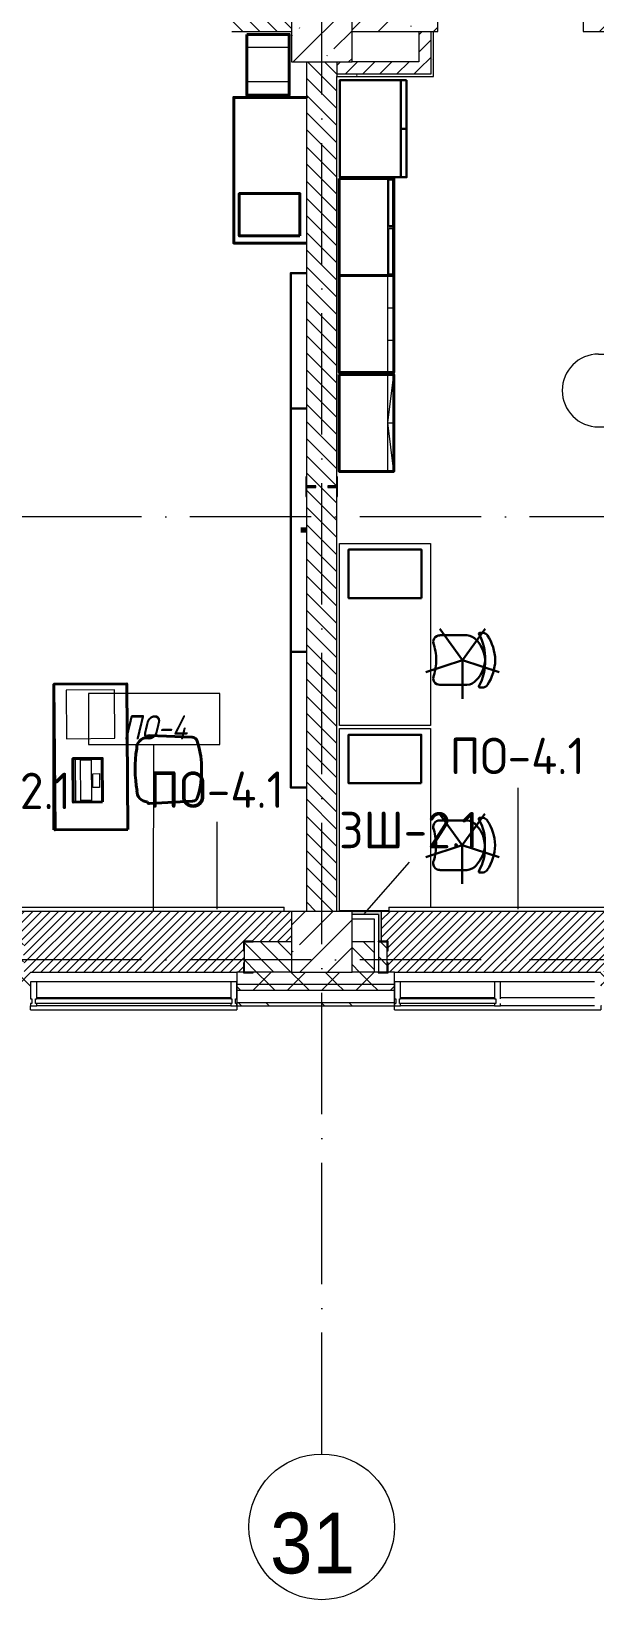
# Model space of a CAD drawing. Header units: millimetres. Extents: x -6467 to 105918, y -7090 to 92481.
# Drawn here: x 42206 to 46850, y -7090 to 5832 of the extents above; entities that cross this region are included whole.
import ezdxf

# ---------------------------------------------------------------- set-up
doc = ezdxf.new("R2010")
doc.units = ezdxf.units.MM
for name, pattern in [('50_200_ШТРИХ_1Т_ш5_п1_п1_', [1400, 1000, -200, 0, -200]), ('IMPORT-200_ШТРИХ__ш1_п0_6_ _4_', [128000, 80000, -48000]), ('IMPORT-ACAD_ISO02W100', [3000, 2400, -600])]:
    doc.linetypes.add(name, pattern=pattern)
for name, color, linetype, lineweight, true_color in [('A-AREA-IDEN-1', 7, 'Continuous', 9, 0xaaaaaa), ('A-FLOR-PATT-1', 7, 'Continuous', 5, 0xd61c12), ('A-GENM-1', 7, 'Continuous', 9, 0xaaaaaa), ('A-GENM-2', 7, 'Continuous', 20, 0xaaaaaa), ('A-WALL-1', 7, 'Continuous', 5, 0x77b143), ('A-WALL-3', 7, 'Continuous', 5, 0x787878), ('I-WALL-1', 7, 'Continuous', 5, 0x787878), ('мебель 2 этаж-1', 7, 'Continuous', 40, 0xaaaaaa), ('Оси-1', 7, 'Continuous', 20, 0xaaaaaa), ('Оси-2', 7, 'Continuous', 9, 0xaaaaaa), ('Оси-3', 7, '50_200_ШТРИХ_1Т_ш5_п1_п1_', 9, 0xaaaaaa), ('ТХ_детализация-1', 7, 'IMPORT-ACAD_ISO02W100', 20, 0xaaaaaa), ('ТХ_невидимый-4', 7, 'Continuous', 70, 0xaaaaaa), ('ТХ_функционал-15', 7, 'IMPORT-200_ШТРИХ__ш1_п0_6_ _4_', 30, 0xaaaaaa), ('ТХ_функционал-2', 7, 'Continuous', 40, 0xaaaaaa), ('ТХ_функционал-4', 7, 'Continuous', 20, 0xaaaaaa), ('ТХ_функционал-9', 7, 'Continuous', 30, 0xaaaaaa)]:
    doc.layers.add(name, color=color, linetype=linetype, lineweight=lineweight, true_color=true_color)
for name, color, linetype, lineweight in [('A-FLOR', 7, 'Continuous', 9), ('A-FLOR-IDEN', 7, 'Continuous', 9), ('A-GLAZ', 7, 'Continuous', 5), ('A-GLAZ-CWMG', 7, 'Continuous', 9), ('A-GLAZ-CWMG-1', 7, 'Continuous', 20), ('A-WALL', 7, 'Continuous', 5), ('A-WALL-FNSH-1', 7, 'Continuous', 5), ('A-WALL-IDEN', 7, 'Continuous', 9), ('I-WALL', 7, 'Continuous', 5), ('S-COLS', 7, 'Continuous', 9), ('S-COLS-1', 7, 'Continuous', 5)]:
    doc.layers.add(name, color=color, linetype=linetype, lineweight=lineweight)
doc.styles.add('Arial', font='arial.ttf', dxfattribs={"width": 0.9, "height": 500})
doc.styles.add('GOST Common', font='GOST_Common.ttf', dxfattribs={"height": 300})
doc.styles.add('GOST Common_I', font='GOST_Common Italic.ttf', dxfattribs={"width": 0.9, "height": 200})
pattern_1 = [(135, (0, 0), (-70.71068, -70.71068), [])]
pattern_2 = [(45, (0, 0), (-141.42136, 141.42136), []), (135, (0, 0), (-141.42136, -141.42136), [])]
pattern_3 = [(45, (0, 0), (-70.71068, 70.71068), [])]
pattern_4 = [(0, (0, 0), (406.4, 101.6), [6.706, -298.094, 6.706, -298.094, -1625.6]), (0, (0, 0), (406.4, 101.6), [-609.6, 6.706, -602.894, 6.706, -298.094, -711.2]), (0, (0, 0), (406.4, 101.6), [-1524, 6.706, -196.494, 6.706, -501.294]), (120, (152.4, 50.8), (-291.18818, 301.15272), [6.706, -298.094, 6.706, -298.094, -1625.6]), (120, (152.4, 50.8), (-291.18818, 301.15272), [-609.6, 6.706, -602.894, 6.706, -298.094, -711.2]), (120, (152.4, 50.8), (-291.18818, 301.15272), [-1524, 6.706, -196.494, 6.706, -501.294]), (240, (203.2, 254), (-115.21182, -402.75272), [6.706, -298.094, 6.706, -298.094, -1625.6]), (240, (203.2, 254), (-115.21182, -402.75272), [-609.6, 6.706, -602.894, 6.706, -298.094, -711.2]), (240, (203.2, 254), (-115.21182, -402.75272), [-1524, 6.706, -196.494, 6.706, -501.294])]

# ---------------------------------------------------------------- blocks, each defined once
blk = doc.blocks.new('Прямоугольный импост - Импост структурный с накладкой - 180мм-22437098-АИ_План этажа Радиаторы_2')
at = {"layer": 'A-GLAZ-CWMG-1'}
for p, q in [((-50, 0), (-50, 17)), ((-50, 17), (0, 17)), ((-40, 0), (-50, 0)), ((-40, -40), (-40, 0)), ((0, 0), (-10, 0)), ((-10, 0), (-10, -40)), ((0, 17), (0, 0)), ((-50, -180), (-50, -40)), ((-50, -40), (-40, -40)), ((-10, -40), (0, -40)), ((0, -40), (0, -180)), ((0, -180), (-50, -180))]:
    blk.add_line(p, q, dxfattribs=at)
blk = doc.blocks.new('Прямоугольный импост - Импост структурный с накладкой - 180мм-22437099-АИ_План этажа Радиаторы_2')
at = {"layer": 'A-GLAZ-CWMG-1'}
for p, q in [((0, 17), (-50, 17)), ((-50, 17), (-50, 0)), ((-50, 0), (-40, 0)), ((-40, 0), (-40, -40)), ((-10, -40), (-10, 0)), ((-10, 0), (0, 0)), ((0, 0), (0, 17)), ((-40, -40), (-50, -40)), ((-50, -40), (-50, -180)), ((0, -40), (-10, -40)), ((0, -180), (0, -40)), ((-50, -180), (0, -180))]:
    blk.add_line(p, q, dxfattribs=at)
blk = doc.blocks.new('Прямоугольный импост - Импост структурный с накладкой - 180мм-V233-АИ_План этажа Радиаторы_2')
at = {"layer": 'A-GLAZ-CWMG'}
for p, q in [((67850, -1999), (66250, -1999)), ((67850, -2139), (66250, -2139)), ((67850, -2179), (66250, -2179)), ((67850, -2196), (66250, -2196))]:
    blk.add_line(p, q, dxfattribs=at)
blk = doc.blocks.new('Прямоугольный импост - Импост структурный с накладкой - 180мм-V234-АИ_План этажа Радиаторы_2')
at = {"layer": 'A-GLAZ-CWMG'}
for p, q in [((30725, -1999), (29950, -1999)), ((30725, -2139), (29950, -2139)), ((30725, -2179), (29950, -2179)), ((30725, -2196), (29950, -2196))]:
    blk.add_line(p, q, dxfattribs=at)
blk = doc.blocks.new('Прямоугольный импост - Импост структурный с накладкой - 180мм-V232-АИ_План этажа Радиаторы_2')
at = {"layer": 'A-GLAZ-CWMG'}
for p, q in [((6637, 55111), (5862, 55111)), ((6637, 54914), (5862, 54914))]:
    blk.add_line(p, q, dxfattribs=at)
blk = doc.blocks.new('Прямоугольный импост - Импост структурный с накладкой - 180мм-V237-АИ_План этажа Радиаторы_2')
at = {"layer": 'A-GLAZ-CWMG-1'}
for p, q in [((-25, 0), (-25, 17)), ((-25, 17), (25, 17)), ((-15, 0), (-25, 0)), ((-15, -40), (-15, 0)), ((25, 17), (25, 0)), ((-25, -180), (-25, -40)), ((-25, -40), (-15, -40)), ((25, -40), (25, -180)), ((25, -180), (-25, -180))]:
    blk.add_line(p, q, dxfattribs=at)
blk = doc.blocks.new('Прямоугольный импост - Импост структурный с накладкой - 180мм-22437157-АИ_План этажа Радиаторы_2')
at = {"layer": 'A-GLAZ-CWMG-1'}
for p, q in [((0, 17), (-50, 17)), ((-50, 17), (-50, 0)), ((-50, 0), (-40, 0)), ((-40, 0), (-40, -40)), ((-10, -40), (-10, 0)), ((-10, 0), (0, 0)), ((0, 0), (0, 17)), ((-40, -40), (-50, -40)), ((-50, -40), (-50, -180)), ((0, -40), (-10, -40)), ((0, -180), (0, -40)), ((-50, -180), (0, -180))]:
    blk.add_line(p, q, dxfattribs=at)
blk = doc.blocks.new('BSC_Колонна _Прямоугольная - 500х500-V256-АИ_План этажа Радиаторы_2')
at = {"layer": 'S-COLS-1'}
h = blk.add_hatch(dxfattribs=at)
h.set_pattern_fill('FP_152', color=256, style=0, pattern_type=2)
h.set_pattern_definition([(45, (-44600, 1668.96), (-228.0985, 228.0985), []), (45, (-44371.9, 1668.96), (-228.0985, 228.0985), [403.225, -80.645, 6.706, -73.939])])
h.paths.add_polyline_path([(-247, -250), (250, -250), (250, 250), (-250, 250), (-250, -250)])
for p, q in [((250, 250), (-250, 250)), ((-250, 250), (-250, -250)), ((250, -250), (250, 250)), ((-250, -250), (250, -250))]:
    blk.add_line(p, q, dxfattribs=at)
blk = doc.blocks.new('BSC_Колонна _Прямоугольная - 500х500-V257-АИ_План этажа Радиаторы_2')
at = {"layer": 'S-COLS-1'}
h = blk.add_hatch(dxfattribs=at)
h.set_pattern_fill('FP_153', color=256, style=0, pattern_type=2)
h.set_pattern_definition([(45, (-44600, -5831.04), (-228.0985, 228.0985), []), (45, (-44371.9, -5831.04), (-228.0985, 228.0985), [403.225, -80.645, 6.706, -73.939])])
h.paths.add_polyline_path([(-250, -250), (250, -250), (250, 250), (-250, 250)])
for p, q in [((250, 250), (-250, 250)), ((-250, 250), (-250, -250)), ((250, -250), (250, 250)), ((-250, -250), (250, -250))]:
    blk.add_line(p, q, dxfattribs=at)
blk = doc.blocks.new('Фахверк _газобетон торцы_285 - Фахверк _газобетон торцы_-25572720-АИ_План этажа Радиаторы_2')
at = {"layer": 'A-GENM-2'}
for p, q in [((89406, 11135), (89325, 11135)), ((89325, 11135), (89325, 11129)), ((89325, 11129), (89400, 11129)), ((89400, 11129), (89400, 11054)), ((89406, 11054), (89406, 11135)), ((89400, 11054), (89406, 11054)), ((89400, 10879), (89325, 10879)), ((89325, 10879), (89325, 10873)), ((89325, 10873), (89406, 10873)), ((89400, 10954), (89400, 10879)), ((89406, 10954), (89400, 10954)), ((89406, 10873), (89406, 10954))]:
    blk.add_line(p, q, dxfattribs=at)
blk = doc.blocks.new('Фахверк _газобетон торцы_286 - Фахверк _газобетон торцы_-25572740-АИ_План этажа Радиаторы_2')
at = {"layer": 'A-GENM-2'}
for p, q in [((89406, 11135), (89325, 11135)), ((89325, 11135), (89325, 11129)), ((89325, 11129), (89400, 11129)), ((89400, 11129), (89400, 11054)), ((89406, 11054), (89406, 11135)), ((89400, 11054), (89406, 11054)), ((89400, 10879), (89325, 10879)), ((89325, 10879), (89325, 10873)), ((89325, 10873), (89406, 10873)), ((89400, 10954), (89400, 10879)), ((89406, 10954), (89400, 10954)), ((89406, 10873), (89406, 10954))]:
    blk.add_line(p, q, dxfattribs=at)
blk = doc.blocks.new('Отлив_СКБ - Отлив витража-25810986-АИ_План этажа Радиаторы_2')
at = {"layer": 'A-GLAZ'}
for p, q in [((0, 67), (0, 100)), ((1700, 100), (0, 100)), ((50, 2), (1650, 2)), ((1700, 100), (1700, 67)), ((1650, 0), (50, 0))]:
    blk.add_line(p, q, dxfattribs=at)
blk = doc.blocks.new('Отлив_СКБ - Отлив витража-V387-АИ_План этажа Радиаторы_2')
at = {"layer": 'A-GLAZ'}
for p, q in [((0, 67), (0, 100)), ((1700, 100), (0, 100)), ((50, 2), (825, 2)), ((875, 2), (1650, 2)), ((1700, 100), (1700, 67)), ((825, 0), (50, 0)), ((1650, 0), (875, 0))]:
    blk.add_line(p, q, dxfattribs=at)
blk = doc.blocks.new('Фахверк _газобетон торцы_885 - Фахверк _газобетон торцы_-26106485-АИ_План этажа Радиаторы_2')
at = {"layer": 'A-GENM-2'}
for p, q in [((41046, 11135), (40965, 11135)), ((40965, 11135), (40965, 11129)), ((40965, 11129), (41040, 11129)), ((41040, 11129), (41040, 11054)), ((41046, 11054), (41046, 11135)), ((41040, 11054), (41046, 11054)), ((41040, 10879), (40965, 10879)), ((40965, 10879), (40965, 10873)), ((40965, 10873), (41046, 10873)), ((41040, 10954), (41040, 10879)), ((41046, 10954), (41040, 10954)), ((41046, 10873), (41046, 10954))]:
    blk.add_line(p, q, dxfattribs=at)
blk = doc.blocks.new('Фахверк _газобетон торцы_886 - Фахверк _газобетон торцы_-26106505-АИ_План этажа Радиаторы_2')
at = {"layer": 'A-GENM-2'}
for p, q in [((41046, 105920), (40965, 105920)), ((40965, 105920), (40965, 105914)), ((40965, 105914), (41040, 105914)), ((41040, 105914), (41040, 105839)), ((41040, 105839), (41046, 105839)), ((41046, 105839), (41046, 105920)), ((41046, 105739), (41040, 105739)), ((41040, 105739), (41040, 105664)), ((41046, 105658), (41046, 105739)), ((41040, 105664), (40965, 105664)), ((40965, 105664), (40965, 105658)), ((40965, 105658), (41046, 105658))]:
    blk.add_line(p, q, dxfattribs=at)
blk = doc.blocks.new('мебель 2 этаж-28800768-АИ_План этажа Радиаторы_2')
at = {"layer": 'ТХ_детализация-1', "flags": 128}
blk.add_lwpolyline([(45158, 1722), (45155, 2122), (44755, 2118), (44758, 1718)], close=True, dxfattribs=at)
at = {"layer": 'ТХ_невидимый-4'}
blk.add_line((46738, 3436), (46692, 3436), dxfattribs=at)
at = {"layer": 'ТХ_функционал-15'}
for p, q in [((48023, 2366), (47836, 2624)), ((48022, 841), (47835, 1099))]:
    blk.add_line(p, q, dxfattribs=at)
at = {"layer": 'ТХ_функционал-15', "flags": 128}
for points in [[(47721, 2268), (48023, 2366), (48210, 2624)], [(48326, 2268), (48023, 2366), (48023, 2048)], [(47720, 743), (48022, 841), (48209, 1099)], [(48325, 743), (48022, 841), (48022, 523)]]:
    blk.add_lwpolyline(points, dxfattribs=at)
at = {"layer": 'ТХ_функционал-2'}
for p, q in [((44655, 2168), (44655, 968)), ((45794, 1731), (45439, 1744)), ((45842, 1679), (45837, 1698)), ((45443, 1184), (45798, 1203)), ((45840, 1236), (45845, 1255))]:
    blk.add_line(p, q, dxfattribs=at)
at = {"layer": 'ТХ_функционал-2', "flags": 128}
for points in [[(46245, 7522), (46245, 7022), (46595, 7022), (46595, 7522)], [(47007, 6336), (47457, 6336), (47457, 5536), (47007, 5536), (47007, 4736), (47457, 4736), (47457, 5536), (47007, 5536)], [(46683, 5861), (46183, 5861), (46183, 6211), (46683, 6211)], [(47007, 4721), (47007, 3921), (47457, 3921), (47457, 4721)], [(45264, 972), (45255, 2172), (44655, 2168), (44664, 968)], [(45056, 1198), (45054, 1557), (44812, 1555), (44814, 1196)]]:
    blk.add_lwpolyline(points, close=True, dxfattribs=at)
blk.add_lwpolyline([(46138, 7003), (46738, 7003), (46138, 7003), (46138, 5803), (46738, 5803)], dxfattribs=at)
at = {"layer": 'ТХ_функционал-2'}
for centre, radius, start, end in [((45424, 1641), 86.4, 91.7003, 182.8985), ((45439, 1726), 17.6, 88.6071, 175.6929), ((45793, 1685), 45.8, 16.8562, 87.8959), ((46430, 1471), 1105, 171.4049, 189.4677), ((45080, 1461), 793, 344.9111, 15.9615), ((45426, 1286), 86.4, 177.9741, 269.1723), ((45443, 1202), 17.6, 185.1797, 272.2655), ((45796, 1249), 45.8, 272.9767, 344.0164)]:
    blk.add_arc(centre, radius, start, end, dxfattribs=at)
at = {"layer": 'ТХ_функционал-4'}
for p, q in [((46595, 7413), (46245, 7413)), ((46595, 7131), (46245, 7131)), ((47407, 5936), (47457, 5936)), ((47407, 5268), (47457, 5268)), ((47407, 5002), (47457, 5002)), ((47407, 3921), (47407, 4721)), ((47407, 4321), (47457, 4321)), ((45781, 1731), (45439, 1744)), ((44655, 1593), (44655, 1542)), ((44835, 1196), (44832, 1555)), ((45785, 1202), (45443, 1184))]:
    blk.add_line(p, q, dxfattribs=at)
at = {"layer": 'ТХ_функционал-4', "flags": 128}
for points in [[(47407, 4736), (47407, 5536), (47407, 6336)], [(47457, 3921), (47407, 4321), (47457, 4721)], [(47416, 302), (47009, 302), (47009, 1802), (47759, 1802), (47759, 331)]]:
    blk.add_lwpolyline(points, dxfattribs=at)
for points in [[(47415, 5946), (47415, 6323), (47446, 6323), (47446, 5946)], [(47415, 5546), (47415, 5923), (47446, 5923), (47446, 5546)], [(47760, 1827), (47010, 1827), (47010, 3327), (47760, 3327)], [(44876, 1210), (44873, 1545), (44961, 1545), (44964, 1210)], [(44975, 1316), (44975, 1430), (45031, 1431), (45032, 1316)]]:
    blk.add_lwpolyline(points, close=True, dxfattribs=at)
at = {"layer": 'ТХ_функционал-9'}
for p, q in [((47514, 6345), (47514, 7145)), ((47514, 6745), (47563, 6745)), ((46738, 4439), (46608, 4439)), ((48168, 2591), (48196, 2591)), ((48060, 2571), (47838, 2571)), ((48060, 2162), (47838, 2162)), ((48168, 2141), (48196, 2141)), ((46738, 1316), (46608, 1316)), ((46654, 1316), (46619, 1316)), ((48059, 1046), (47837, 1046)), ((48167, 1066), (48195, 1066)), ((48059, 637), (47837, 637)), ((48167, 616), (48195, 616))]:
    blk.add_line(p, q, dxfattribs=at)
at = {"layer": 'ТХ_функционал-9', "flags": 128}
for points in [[(47563, 7145), (47563, 6345), (47013, 6345), (47013, 7145)], [(47685, 2877), (47085, 2877), (47085, 3277), (47685, 3277)], [(47684, 1352), (47084, 1352), (47084, 1752), (47684, 1752)]]:
    blk.add_lwpolyline(points, close=True, dxfattribs=at)
for points in [[(46738, 5556), (46608, 5556), (46608, 4439), (46738, 4439)], [(46608, 4439), (46608, 2434), (46738, 2434)], [(46738, 1316), (46608, 1316), (46608, 2434), (46738, 2434)]]:
    blk.add_lwpolyline(points, dxfattribs=at)
at = {"layer": 'ТХ_функционал-9'}
for centre, radius, start, end in [((48166, 2583), 8.29, 79.2228, 190.6014), ((48190, 2546), 45.6, 30.5654, 82.6683), ((47347, 2362), 460, 0.5674, 19.1412), ((47837, 2516), 54.5, 89.9013, 206.365), ((48055, 2463), 108, 38.2526, 87.5199), ((47947, 2352), 263, 3.2504, 48.1979), ((47820, 2388), 390, 356.8495, 29.829), ((47918, 2360), 375, 1.0242, 33.9491), ((47347, 2371), 460, 343.5816, 359.4326), ((47949, 2381), 261, 317.1011, 356.8345), ((47820, 2345), 390, 330.171, 3.1505), ((47918, 2373), 375, 326.0509, 358.9758), ((47837, 2217), 54.5, 153.635, 270.0987), ((48055, 2270), 108, 272.4801, 321.7474), ((48166, 2150), 8.29, 169.3986, 280.7772), ((48190, 2187), 45.6, 277.3317, 329.4346), ((47836, 991), 54.5, 89.9013, 206.365), ((48054, 938), 108, 38.2526, 87.5199), ((48165, 1058), 8.29, 79.2228, 190.6014), ((47819, 863), 390, 356.8495, 29.829), ((48189, 1021), 45.6, 30.5654, 82.6683), ((47917, 835), 375, 1.0242, 33.9491), ((47346, 837), 460, 0.5674, 19.1412), ((47946, 827), 263, 3.2504, 48.1979), ((47346, 846), 460, 343.5816, 359.4326), ((47948, 856), 261, 317.1011, 356.8345), ((47819, 820), 390, 330.171, 3.1505), ((47917, 848), 375, 326.0509, 358.9758), ((47836, 692), 54.5, 153.635, 270.0987), ((48054, 745), 108, 272.4801, 321.7474), ((48165, 625), 8.29, 169.3986, 280.7772), ((48189, 662), 45.6, 277.3317, 329.4346)]:
    blk.add_arc(centre, radius, start, end, dxfattribs=at)
blk = doc.blocks.new('Ось сетки - Круг_Ø6_00__ISO-2_5_0_9K_-17386508-АИ_План этажа Радиаторы_2')
at = {"layer": 'Оси-1'}
blk.add_circle((0, 0), 3, dxfattribs=at)
blk = doc.blocks.new('AAR_СКБ_Марка_помещения_1_5 ммп - Номер-27962133-АИ_План этажа Радиаторы_2')
at = {"layer": 'A-AREA-IDEN-1'}
for p, q in [((-2.987, 3), (3.013, 3)), ((-2.987, 0), (3.013, 0))]:
    blk.add_line(p, q, dxfattribs=at)
for centre, start, end in [((-2.987, 1.5), 90, 270), ((3.013, 1.5), 270, 90)]:
    blk.add_arc(centre, 1.5, start, end, dxfattribs=at)
blk = doc.blocks.new('AAR_СКБ_Марка_Перекрытия_1 мм - Марка пола-27961726-АИ_План этажа Радиаторы_2')
at = {"layer": 'A-FLOR-IDEN'}
for p, q in [((2.723, 2.101), (-2.69, 2.101)), ((-2.69, 2.101), (-2.69, 0)), ((2.723, 0), (2.723, 2.101)), ((-2.69, 0), (2.723, 0))]:
    blk.add_line(p, q, dxfattribs=at)

msp = doc.modelspace()

# ---------------------------------------------------------------- hatches: boundary and pattern name
at = {"layer": 'A-FLOR-PATT-1'}
h = msp.add_hatch(dxfattribs=at)
h.set_pattern_fill('FP_275', color=256, style=0, pattern_type=2)
h.set_pattern_definition([(45, (43100, -1668.96), (-35.3553, 35.3553), [])])
h.paths.add_polyline_path([(42140, -1919), (42141, -1919), (42141, -1844), (42147, -1844), (42147, -1919), (43955, -1919), (43955, -1844), (43960, -1844), (43960, -1744), (43955, -1744), (43955, -1663), (44036, -1663), (44036, -1669), (44350, -1669), (44350, -1419), (42077, -1419), (42078, -1663), (42147, -1663), (42147, -1744), (42141, -1744), (42140, -1918)])
h = msp.add_hatch(dxfattribs=at)
h.set_pattern_fill('FP_276', color=256, style=0, pattern_type=2)
h.set_pattern_definition([(45, (47600, -1668.96), (-35.3553, 35.3553), [])])
h.paths.add_polyline_path([(49336, -1919), (49955, -1919), (49955, -1844), (49960, -1844), (49960, -1744), (49955, -1744), (49955, -1663), (50036, -1663), (50036, -1669), (50104, -1669), (50104, -1419), (45092, -1419), (45093, -1663), (45147, -1663), (45147, -1744), (45141, -1744), (45141, -1844), (45147, -1844), (45147, -1919), (46955, -1918), (46955, -1844), (46960, -1844), (46960, -1744), (46955, -1744), (46955, -1663), (47036, -1663), (47036, -1669), (48066, -1669), (48068, -1663), (48147, -1663), (48147, -1744), (48141, -1744), (48141, -1844), (48147, -1844), (48147, -1919), (48506, -1919)])
at = {"layer": 'A-WALL'}
h = msp.add_hatch(dxfattribs=at)
h.set_pattern_fill('FP_1', color=256, style=0, pattern_type=2)
h.set_pattern_definition([(45, (0, 0), (-228.0985, 228.0985), []), (45, (228.1, 0), (-228.0985, 228.0985), [403.225, -80.645, 6.706, -73.939])])
h.paths.add_polyline_path([(50345, 5831), (50345, 6081), (46756, 6081), (46756, 5831), (49336, 5831)])
h.paths.add_polyline_path([(44850, 5831), (45556, 5831), (45556, 6081), (44850, 6081), (44850, 5833)])
h = msp.add_hatch(dxfattribs=at)
h.set_pattern_fill('FP_125', color=256, style=0, pattern_type=2)
h.set_pattern_definition(pattern_2)
h.paths.add_polyline_path([(99166, -2019), (101250, -2019), (101250, -1919), (92065, -1919), (92065, -2019), (95844, -2019)])
h.paths.add_polyline_path([(90365, -2019), (90365, -1919), (82525, -1919), (82525, -2019), (90031, -2019)])
h.paths.add_polyline_path([(81400, -2019), (81675, -2019), (81675, -1919), (80400, -1919), (80400, -2019), (81311, -2019)])
h.paths.add_polyline_path([(70900, -2019), (72700, -2019), (72700, -1919), (70900, -1919)])
h.paths.add_polyline_path([(69200, -2019), (69200, -1919), (67900, -1919), (67900, -2019), (68853, -2019)])
h.paths.add_polyline_path([(66200, -2019), (66200, -1919), (64900, -1919), (64900, -2019), (65946, -2019)])
h.paths.add_polyline_path([(63040, -2019), (63200, -2019), (63200, -1919), (61900, -1919), (61900, -2019), (62624, -2019)])
h.paths.add_polyline_path([(57200, -2019), (57200, -1919), (55900, -1919), (55900, -2019), (56811, -2019)])
h.paths.add_polyline_path([(58900, -2019), (60200, -2019), (60200, -1919), (58900, -1919)])
h.paths.add_polyline_path([(52900, -2019), (54200, -2019), (54200, -1919), (52900, -1919)])
h.paths.add_polyline_path([(50997, -2019), (51200, -2019), (51200, -1919), (49900, -1919), (49900, -2019), (50167, -2019)])
h.paths.add_polyline_path([(46900, -2019), (48200, -2019), (48200, -1919), (46900, -1919)])
h.paths.add_polyline_path([(45184, -2019), (45200, -2019), (45200, -1919), (43900, -1919), (43900, -2019), (44353, -2019)])
h.paths.add_polyline_path([(41862, -2019), (42200, -2019), (42200, -1919), (40900, -1919), (40900, -2019), (41031, -2019)])
h.paths.add_polyline_path([(38540, -2019), (39200, -2019), (39200, -1919), (37600, -1919), (37600, -2019), (37709, -2019)])
h.paths.add_polyline_path([(34600, -2019), (35900, -2019), (35900, -1919), (34600, -1919)])
h.paths.add_polyline_path([(31896, -2019), (32900, -2019), (32900, -1919), (31600, -1919), (31600, -2019)])
h.paths.add_polyline_path([(29900, -2019), (29900, -1919), (28790, -1919), (28790, -2019), (29820, -2019)])
h.paths.add_polyline_path([(25667, -2019), (26900, -2019), (26900, -1919), (25600, -1919), (25600, -2019)])
h.paths.add_polyline_path([(23900, -2019), (23900, -1919), (22600, -1919), (22600, -2019), (23591, -2019)])
h.paths.add_polyline_path([(20269, -2019), (20900, -2019), (20900, -1919), (19600, -1919), (19600, -2019), (19854, -2019)])
h.paths.add_polyline_path([(14871, -2019), (14960, -2019), (14960, -1919), (13660, -1919), (13660, -2019), (14455, -2019)])
h.paths.add_polyline_path([(16660, -2019), (17900, -2019), (17900, -1919), (16660, -1919)])
h.paths.add_polyline_path([(12785, -2019), (12785, -1919), (7325, -1919), (7325, -2019), (12379, -2019)])
h.paths.add_polyline_path([(2828, -2019), (6450, -2019), (6450, -1919), (-2550, -1919), (-2550, -2019), (-494, -2019)])
h = msp.add_hatch(dxfattribs=at)
h.set_pattern_fill('FP_125', color=256, style=0, pattern_type=2)
h.set_pattern_definition(pattern_2)
h.paths.add_polyline_path([(99166, -2069), (101350, -2069), (101350, -2019), (92065, -2019), (92065, -2069), (95844, -2069)])
h.paths.add_polyline_path([(89200, -2069), (90365, -2069), (90365, -2019), (82525, -2019), (82525, -2069), (87539, -2069)])
h.paths.add_polyline_path([(81675, -2069), (81675, -2019), (80400, -2019), (80400, -2069), (81311, -2069)])
h.paths.add_polyline_path([(72590, -2069), (72700, -2069), (72700, -2019), (70900, -2019), (70900, -2069), (71760, -2069)])
h.paths.add_polyline_path([(68853, -2069), (69200, -2069), (69200, -2019), (67900, -2019), (67900, -2069), (68438, -2069)])
h.paths.add_polyline_path([(65946, -2069), (66200, -2069), (66200, -2019), (64900, -2019), (64900, -2069), (65116, -2069)])
h.paths.add_polyline_path([(62209, -2069), (63200, -2069), (63200, -2019), (61900, -2019), (61900, -2069)])
h.paths.add_polyline_path([(57200, -2069), (57200, -2019), (55900, -2019), (55900, -2069), (56811, -2069)])
h.paths.add_polyline_path([(58900, -2069), (60200, -2069), (60200, -2019), (58900, -2019)])
h.paths.add_polyline_path([(50997, -2069), (51200, -2069), (51200, -2019), (49900, -2019), (49900, -2069), (50167, -2069)])
h.paths.add_polyline_path([(53904, -2069), (54200, -2069), (54200, -2019), (52900, -2019), (52900, -2069), (53489, -2069)])
h.paths.add_polyline_path([(48200, -2069), (48200, -2019), (46900, -2019), (46900, -2069), (47675, -2069)])
h.paths.add_polyline_path([(42200, -2069), (42200, -2019), (40900, -2019), (40900, -2069), (41862, -2069)])
h.paths.add_polyline_path([(45184, -2069), (45200, -2069), (45200, -2019), (43900, -2019), (43900, -2069), (44353, -2069)])
h.paths.add_polyline_path([(39200, -2069), (39200, -2019), (37600, -2019), (37600, -2069), (38955, -2069)])
h.paths.add_polyline_path([(35900, -2069), (35900, -2019), (34600, -2019), (34600, -2069), (35218, -2069)])
h.paths.add_polyline_path([(31896, -2069), (32900, -2069), (32900, -2019), (31600, -2019), (31600, -2069)])
h.paths.add_polyline_path([(26498, -2069), (26900, -2069), (26900, -2019), (25600, -2019), (25600, -2069), (26082, -2069)])
h.paths.add_polyline_path([(28989, -2069), (29900, -2069), (29900, -2019), (28790, -2019), (28790, -2069)])
h.paths.add_polyline_path([(23900, -2069), (23900, -2019), (22600, -2019), (22600, -2069), (23591, -2069)])
h.paths.add_polyline_path([(19600, -2069), (20900, -2069), (20900, -2019), (19600, -2019)])
h.paths.add_polyline_path([(14871, -2069), (14960, -2069), (14960, -2019), (13660, -2019), (13660, -2069), (14455, -2069)])
h.paths.add_polyline_path([(16947, -2069), (17900, -2069), (17900, -2019), (16660, -2019), (16660, -2069)])
h.paths.add_polyline_path([(10303, -2069), (12785, -2069), (12785, -2019), (7325, -2019), (7325, -2069), (9472, -2069)])
h.paths.add_polyline_path([(5735, -2069), (6450, -2069), (6450, -2019), (-2600, -2019), (-2600, -2069), (5320, -2069)])
at = {"layer": 'A-WALL-1'}
for points in [[(45067, -1444), (45092, -1444), (45092, -1419), (44850, -1419), (44850, -1444)], [(45067, -1669), (45092, -1669), (45092, -1444), (45067, -1444), (45067, -1479)]]:
    msp.add_hatch(color=256, dxfattribs=at).paths.add_polyline_path(points)
at = {"layer": 'A-WALL-3'}
h = msp.add_hatch(dxfattribs=at)
h.set_pattern_fill('FP_124', color=256, style=0, pattern_type=2)
h.set_pattern_definition([(135, (0, 0), (-342.1478, -342.1478), []), (135, (228.1, 0), (-342.1478, -342.1478), [])])
h.paths.add_polyline_path([(101400, -2196), (101500, -2196), (101500, -2169), (92065, -2169), (92065, -2196), (101350, -2196)])
h.paths.add_polyline_path([(90365, -2196), (90365, -2169), (82525, -2169), (82525, -2196), (90031, -2196)])
h.paths.add_polyline_path([(81675, -2196), (81675, -2169), (80400, -2169), (80400, -2196), (81311, -2196)])
h.paths.add_polyline_path([(71760, -2196), (72700, -2196), (72700, -2169), (70900, -2169), (70900, -2196), (70929, -2196)])
h.paths.add_polyline_path([(68853, -2196), (69200, -2196), (69200, -2169), (67900, -2169), (67900, -2196), (68438, -2196)])
h.paths.add_polyline_path([(65946, -2196), (66200, -2196), (66200, -2169), (64900, -2169), (64900, -2196), (65116, -2196)])
h.paths.add_polyline_path([(62209, -2196), (63200, -2196), (63200, -2169), (61900, -2169), (61900, -2196)])
h.paths.add_polyline_path([(55900, -2196), (57200, -2196), (57200, -2169), (55900, -2169)])
h.paths.add_polyline_path([(60200, -2196), (60200, -2169), (58900, -2169), (58900, -2196), (60133, -2196)])
h.paths.add_polyline_path([(52900, -2196), (54200, -2196), (54200, -2169), (52900, -2169)])
h.paths.add_polyline_path([(50997, -2196), (51200, -2196), (51200, -2169), (49900, -2169), (49900, -2196), (50167, -2196)])
h.paths.add_polyline_path([(48200, -2196), (48200, -2169), (46900, -2169), (46900, -2196), (47675, -2196)])
h.paths.add_polyline_path([(45184, -2196), (45200, -2196), (45200, -2169), (43900, -2169), (43900, -2196), (44353, -2196)])
h.paths.add_polyline_path([(41031, -2196), (42200, -2196), (42200, -2169), (40900, -2169), (40900, -2196)])
h.paths.add_polyline_path([(38955, -2196), (39200, -2196), (39200, -2169), (37600, -2169), (37600, -2196), (38540, -2196)])
h.paths.add_polyline_path([(35218, -2196), (35900, -2196), (35900, -2169), (34600, -2169), (34600, -2196), (34803, -2196)])
h.paths.add_polyline_path([(32726, -2196), (32900, -2196), (32900, -2169), (31600, -2169), (31600, -2196), (31896, -2196)])
h.paths.add_polyline_path([(29820, -2196), (29900, -2196), (29900, -2169), (28790, -2169), (28790, -2196), (29404, -2196)])
h.paths.add_polyline_path([(23900, -2196), (23900, -2169), (22600, -2169), (22600, -2196), (23591, -2196)])
h.paths.add_polyline_path([(26082, -2196), (26900, -2196), (26900, -2169), (25600, -2169), (25600, -2196), (25667, -2196)])
h.paths.add_polyline_path([(19600, -2196), (20900, -2196), (20900, -2169), (19600, -2169)])
h.paths.add_polyline_path([(14455, -2196), (14960, -2196), (14960, -2169), (13660, -2169), (13660, -2196), (14040, -2196)])
h.paths.add_polyline_path([(17777, -2196), (17900, -2196), (17900, -2169), (16660, -2169), (16660, -2196), (16947, -2196)])
h.paths.add_polyline_path([(11964, -2196), (12785, -2196), (12785, -2169), (7325, -2169), (7325, -2196), (11133, -2196)])
h.paths.add_polyline_path([(5735, -2196), (6450, -2196), (6450, -2169), (-2727, -2169), (-2727, -2196), (5320, -2196)])
at = {"layer": 'I-WALL'}
h = msp.add_hatch(dxfattribs=at)
h.set_pattern_fill('FP_2', color=256, style=0, pattern_type=2)
h.set_pattern_definition(pattern_1)
h.paths.add_polyline_path([(43862, 5831), (44350, 5831), (44350, 6081), (43862, 6079), (43860, 5831)])
h.paths.add_polyline_path([(41350, 5831), (41350, 6081), (38850, 6081), (38850, 5831), (39650, 5831)])
h.paths.add_polyline_path([(42100, 5831), (42098, 6081), (41850, 6079), (41850, 5831), (42098, 5831)])
h = msp.add_hatch(dxfattribs=at)
h.set_pattern_fill('FP_4', color=256, style=0, pattern_type=2)
h.set_pattern_definition(pattern_3)
h.paths.add_polyline_path([(45501, 5481), (45501, 5831), (45401, 5831), (45401, 5481)])
h = msp.add_hatch(dxfattribs=at)
h.set_pattern_fill('FP_2', color=256, style=0, pattern_type=2)
h.set_pattern_definition(pattern_1)
h.paths.add_polyline_path([(44725, -1419), (44725, 5581), (44475, 5581), (44475, -1419)])
h = msp.add_hatch(dxfattribs=at)
h.set_pattern_fill('FP_4', color=256, style=0, pattern_type=2)
h.set_pattern_definition(pattern_3)
h.paths.add_polyline_path([(44725, 5481), (45401, 5481), (45401, 5581), (44725, 5581)])
h = msp.add_hatch(dxfattribs=at)
h.set_pattern_fill('FP_2', color=256, style=0, pattern_type=2)
h.set_pattern_definition(pattern_1)
h.paths.add_polyline_path([(80895, -1919), (80900, -1919), (80900, -1669), (80460, -1669), (80460, -1919), (80480, -1919)])
h.paths.add_polyline_path([(71850, -1919), (71900, -1919), (71900, -1669), (71850, -1669), (71850, -1795)])
h.paths.add_polyline_path([(71110, -1919), (71110, -1669), (70960, -1671), (70960, -1919)])
h.paths.add_polyline_path([(72400, -1919), (72567, -1919), (72567, -1669), (72400, -1669), (72400, -1720)])
h.paths.add_polyline_path([(71350, -1919), (71350, -1669), (71145, -1669), (71145, -1919)])
h.paths.add_polyline_path([(72602, -1919), (72640, -1919), (72640, -1669), (72602, -1669), (72602, -1720)])
h.paths.add_polyline_path([(69140, -1919), (69140, -1671), (68850, -1671), (68850, -1919), (68853, -1919)])
h.paths.add_polyline_path([(68129, -1919), (68129, -1669), (67960, -1669), (67960, -1919), (68023, -1919)])
h.paths.add_polyline_path([(68350, -1919), (68350, -1669), (68164, -1669), (68164, -1919)])
h.paths.add_polyline_path([(65946, -1919), (66140, -1919), (66140, -1669), (64960, -1669), (64960, -1919), (65116, -1919)])
h.paths.add_polyline_path([(62850, -1919), (63140, -1919), (63140, -1669), (62850, -1669), (62850, -1730)])
h.paths.add_polyline_path([(62209, -1919), (62350, -1919), (62350, -1669), (61960, -1669), (61960, -1919)])
h.paths.add_polyline_path([(59850, -1919), (60017, -1919), (60017, -1669), (59850, -1669), (59850, -1720)])
h.paths.add_polyline_path([(60052, -1919), (60140, -1919), (60140, -1669), (60052, -1669), (60052, -1720)])
h.paths.add_polyline_path([(55980, -1919), (57140, -1919), (57140, -1669), (55960, -1669), (55960, -1919)])
h.paths.add_polyline_path([(59350, -1919), (59350, -1669), (59160, -1669), (59160, -1919), (59302, -1919)])
h.paths.add_polyline_path([(58960, -1919), (59125, -1919), (59125, -1669), (58960, -1669), (58960, -1720)])
h.paths.add_polyline_path([(53164, -1919), (53350, -1919), (53350, -1669), (53164, -1669), (53164, -1720)])
h.paths.add_polyline_path([(50350, -1919), (50350, -1669), (50164, -1669), (50164, -1919), (50167, -1919)])
h.paths.add_polyline_path([(50129, -1919), (50129, -1669), (49960, -1669), (49960, -1919)])
h.paths.add_polyline_path([(53074, -1919), (53129, -1919), (53129, -1669), (52960, -1669), (52960, -1919)])
h.paths.add_polyline_path([(53904, -1919), (54010, -1919), (54010, -1669), (53850, -1669), (53850, -1919)])
h.paths.add_polyline_path([(54140, -1919), (54140, -1669), (54045, -1669), (54045, -1919)])
h.paths.add_polyline_path([(51140, -1919), (51140, -1669), (50850, -1669), (50850, -1919), (50997, -1919)])
h.paths.add_polyline_path([(45140, -1919), (45140, -1669), (45067, -1669), (45067, -1919)])
h.paths.add_polyline_path([(45032, -1919), (45032, -1669), (44850, -1669), (44850, -1919)])
h.paths.add_polyline_path([(47675, -1919), (48140, -1919), (48140, -1669), (46960, -1669), (46960, -1919)])
h.paths.add_polyline_path([(39140, -1919), (39140, -1669), (39052, -1669), (39052, -1919)])
h.paths.add_polyline_path([(38955, -1919), (39017, -1919), (39017, -1669), (38850, -1669), (38850, -1919)])
h.paths.add_polyline_path([(38350, -1919), (38350, -1669), (38300, -1669), (38300, -1919)])
h.paths.add_polyline_path([(41862, -1919), (42017, -1919), (42017, -1669), (41850, -1669), (41850, -1919)])
h.paths.add_polyline_path([(42052, -1919), (42140, -1919), (42140, -1669), (42052, -1669), (42052, -1720)])
h.paths.add_polyline_path([(43960, -1919), (44350, -1919), (44350, -1669), (43960, -1669), (43960, -1720)])
h.paths.add_polyline_path([(40960, -1919), (41350, -1919), (41350, -1669), (40960, -1669), (40960, -1720)])
h.paths.add_polyline_path([(35300, -1919), (35840, -1919), (35840, -1669), (35300, -1669), (35300, -1720)])
h.paths.add_polyline_path([(34660, -1919), (34800, -1919), (34800, -1669), (34660, -1669), (34660, -1720)])
h.paths.add_polyline_path([(37660, -1919), (37800, -1919), (37800, -1669), (37660, -1669), (37660, -1720)])
h.paths.add_polyline_path([(29480, -1919), (29480, -1669), (29300, -1669), (29300, -1919), (29404, -1919)])
h.paths.add_polyline_path([(31660, -1919), (32840, -1919), (32840, -1669), (31660, -1669), (31660, -1720)])
h.paths.add_polyline_path([(28660, -1919), (28800, -1919), (28800, -1669), (28660, -1669), (28660, -1720)])
h.paths.add_polyline_path([(29840, -1919), (29840, -1669), (29515, -1669), (29515, -1919), (29820, -1919)])
h.paths.add_polyline_path([(25800, -1919), (25800, -1669), (25660, -1669), (25660, -1919), (25667, -1919)])
h.paths.add_polyline_path([(26467, -1919), (26467, -1669), (26300, -1669), (26300, -1919)])
h.paths.add_polyline_path([(26840, -1919), (26840, -1669), (26502, -1669), (26502, -1919)])
h.paths.add_polyline_path([(23591, -1919), (23840, -1919), (23840, -1669), (22660, -1669), (22660, -1919), (22760, -1919)])
h.paths.add_polyline_path([(20684, -1919), (20840, -1919), (20840, -1669), (20475, -1669), (20475, -1919)])
h.paths.add_polyline_path([(17840, -1919), (17840, -1669), (17535, -1669), (17535, -1919), (17777, -1919)])
h.paths.add_polyline_path([(20300, -1919), (20440, -1919), (20440, -1669), (20300, -1669), (20300, -1720)])
h.paths.add_polyline_path([(19800, -1919), (19800, -1669), (19660, -1669), (19660, -1919)])
h.paths.add_polyline_path([(14400, -1919), (14400, -1669), (13722, -1669), (13722, -1919), (14040, -1919)])
h.paths.add_polyline_path([(16720, -1919), (16800, -1919), (16800, -1669), (16720, -1669), (16720, -1720)])
h.paths.add_polyline_path([(17500, -1919), (17500, -1669), (17300, -1669), (17300, -1919)])
h.paths.add_polyline_path([(12722, -1919), (12722, -1669), (11095, -1669), (11095, -1919), (12379, -1919)])
h.paths.add_polyline_path([(10900, -1919), (11060, -1919), (11060, -1669), (10900, -1669), (10900, -1885)])
h.paths.add_polyline_path([(10303, -1919), (10400, -1919), (10400, -1669), (7388, -1669), (7388, -1919), (9472, -1919)])
h.paths.add_polyline_path([(6033, -1919), (6388, -1919), (6388, -1669), (6033, -1669), (6033, -1720)])
h.paths.add_polyline_path([(5800, -1919), (5998, -1919), (5998, -1669), (5800, -1669), (5800, -1720)])
at = {"layer": 'I-WALL-1'}
h = msp.add_hatch(dxfattribs=at)
h.set_pattern_fill('FP_3', color=256, style=0, pattern_type=2)
h.set_pattern_definition(pattern_4)
h.paths.add_polyline_path([(45521, 5461), (45521, 5831), (45501, 5831), (45501, 5461)])
h = msp.add_hatch(dxfattribs=at)
h.set_pattern_fill('FP_3', color=256, style=0, pattern_type=2)
h.set_pattern_definition(pattern_4)
h.paths.add_polyline_path([(45501, 5461), (45501, 5481), (44725, 5481), (44725, 5461), (45401, 5461)])

# ---------------------------------------------------------------- linework, layer by layer
at = {"layer": 'A-FLOR'}
for p, q in [((44350, -1419), (42077, -1419)), ((50104, -1419), (45092, -1419)), ((42200, -1919), (43900, -1919)), ((45200, -1919), (46900, -1919))]:
    msp.add_line(p, q, dxfattribs=at)
at = {"layer": 'A-FLOR-IDEN'}
msp.add_line((43214, -1419), (43217, -43), dxfattribs=at)
at = {"layer": 'A-WALL'}
for p, q in [((45556, 5831), (45556, 6081)), ((46756, 6081), (46756, 5831)), ((43860, 5831), (44350, 5831)), ((44850, 5831), (45556, 5831)), ((45501, 5481), (45501, 5831)), ((46756, 5831), (47538, 5831)), ((44475, 5581), (44475, -1419)), ((44725, 5481), (45501, 5481)), ((44725, -1419), (44725, 5461)), ((42077, -1384), (44290, -1384)), ((44290, -1419), (44290, -1384)), ((45152, -1384), (50134, -1384)), ((45152, -1384), (45152, -1419)), ((45067, -1444), (44850, -1444)), ((44850, -1479), (45032, -1479)), ((45032, -1479), (45032, -1919)), ((45067, -1444), (45067, -1919)), ((44350, -1669), (43960, -1669)), ((43960, -1669), (43960, -1919)), ((45032, -1669), (44850, -1669)), ((45140, -1669), (45067, -1669)), ((45140, -1919), (45140, -1669)), ((43900, -2019), (45200, -2019)), ((43900, -2069), (45200, -2069)), ((43900, -2169), (45200, -2169))]:
    msp.add_line(p, q, dxfattribs=at)
at = {"layer": 'A-WALL-FNSH-1'}
for p, q in [((45401, 5831), (45401, 5581)), ((45521, 5461), (45521, 5831)), ((44725, 5581), (44725, 5461)), ((45401, 5581), (44850, 5581)), ((44725, 5461), (45521, 5461)), ((45092, -1419), (44850, -1419)), ((45092, -1669), (45092, -1419)), ((44350, -1919), (43900, -1919)), ((43900, -1919), (43900, -2196)), ((45200, -1919), (44850, -1919)), ((45200, -2196), (45200, -1919)), ((43900, -2196), (45200, -2196))]:
    msp.add_line(p, q, dxfattribs=at)
at = {"layer": 'A-WALL-IDEN'}
for p, q in [((46219, -1401), (46219, -401)), ((43739, -1401), (43739, -680)), ((44953, -1436), (45324, -1012))]:
    msp.add_line(p, q, dxfattribs=at)
at = {"layer": 'Оси-3'}
for p, q in [((44600, -5890), (44600, 11717)), ((104718, 1831), (-5267, 1831)), ((104718, -1819), (-5267, -1819))]:
    msp.add_line(p, q, dxfattribs=at)

# ---------------------------------------------------------------- block references
at = {"layer": 'A-AREA-IDEN-1', "xscale": 199.9999999999999, "yscale": 199.9999999999999, "zscale": 199.9999999999999}
msp.add_blockref('AAR_СКБ_Марка_помещения_1_5 ммп - Номер-27962133-АИ_План этажа Радиаторы_2', (47480, 2573), dxfattribs=at)
at = {"layer": 'A-FLOR-IDEN', "xscale": 199.9999999999999, "yscale": 199.9999999999999, "zscale": 199.9999999999999}
msp.add_blockref('AAR_СКБ_Марка_Перекрытия_1 мм - Марка пола-27961726-АИ_План этажа Радиаторы_2', (43214, -43), dxfattribs=at)
at = {"layer": 'A-GENM-1'}
for name, p, rotation in [('Фахверк _газобетон торцы_886 - Фахверк _газобетон торцы_-26106505-АИ_План этажа Радиаторы_2', (-61189, 43127), 269.9999999999991), ('Фахверк _газобетон торцы_885 - Фахверк _газобетон торцы_-26106485-АИ_План этажа Радиаторы_2', (55604, -38965), 90.00000000000053), ('Фахверк _газобетон торцы_285 - Фахверк _газобетон торцы_-25572720-АИ_План этажа Радиаторы_2', (133361, 9210), 180)]:
    msp.add_blockref(name, p, dxfattribs=dict(at, rotation=rotation))
msp.add_blockref('Фахверк _газобетон торцы_286 - Фахверк _газобетон торцы_-25572740-АИ_План этажа Радиаторы_2', (-44259, -12798), dxfattribs=at)
at = {"layer": 'A-GLAZ', "rotation": 180}
for name, p in [('Отлив_СКБ - Отлив витража-25810986-АИ_План этажа Радиаторы_2', (43900, -2129)), ('Отлив_СКБ - Отлив витража-V387-АИ_План этажа Радиаторы_2', (46900, -2129))]:
    msp.add_blockref(name, p, dxfattribs=at)
at = {"layer": 'A-GLAZ-CWMG', "rotation": 180}
for name, p in [('Прямоугольный импост - Импост структурный с накладкой - 180мм-22437099-АИ_План этажа Радиаторы_2', (42200, -2179)), ('Прямоугольный импост - Импост структурный с накладкой - 180мм-22437157-АИ_План этажа Радиаторы_2', (45200, -2179))]:
    msp.add_blockref(name, p, dxfattribs=at)
at = {"layer": 'A-GLAZ-CWMG'}
for name, p in [('Прямоугольный импост - Импост структурный с накладкой - 180мм-V233-АИ_План этажа Радиаторы_2', (-24000, 0)), ('Прямоугольный импост - Импост структурный с накладкой - 180мм-V234-АИ_План этажа Радиаторы_2', (15300, 0)), ('Прямоугольный импост - Импост структурный с накладкой - 180мм-V232-АИ_План этажа Радиаторы_2', (40213, -57110))]:
    msp.add_blockref(name, p, dxfattribs=at)
at = {"layer": 'A-GLAZ-CWMG', "extrusion": (0, 0, -1), "rotation": 180}
for name, p in [('Прямоугольный импост - Импост структурный с накладкой - 180мм-22437098-АИ_План этажа Радиаторы_2', (-43900, -2179)), ('Прямоугольный импост - Импост структурный с накладкой - 180мм-V237-АИ_План этажа Радиаторы_2', (-46050, -2179))]:
    msp.add_blockref(name, p, dxfattribs=at)
at = {"layer": 'S-COLS'}
for name, p in [('BSC_Колонна _Прямоугольная - 500х500-V257-АИ_План этажа Радиаторы_2', (44600, 5831)), ('BSC_Колонна _Прямоугольная - 500х500-V256-АИ_План этажа Радиаторы_2', (44600, -1669))]:
    msp.add_blockref(name, p, dxfattribs=at)
at = {"layer": 'мебель 2 этаж-1'}
msp.add_blockref('мебель 2 этаж-28800768-АИ_План этажа Радиаторы_2', (-2263, -1715), dxfattribs=at)
at = {"layer": 'Оси-1', "xscale": 199.9999999999999, "yscale": 199.9999999999999, "zscale": 199.9999999999999}
msp.add_blockref('Ось сетки - Круг_Ø6_00__ISO-2_5_0_9K_-17386508-АИ_План этажа Радиаторы_2', (44600, -6490), dxfattribs=at)

# ---------------------------------------------------------------- texts
at = {"layer": 'A-FLOR-IDEN', "insert": (43224, 97), "char_height": 200, "width": 572.4, "attachment_point": 5, "line_spacing_factor": 1.022766, "style": 'GOST Common_I'}
msp.add_mtext('\\pt180,360,540,720,900,1080,1260,1440,1620,1800,1980,2160,2340,2520,2700,2880,3060,3240,3420,3600,3780,3960,4140,4320,4500,4680,4860,5040,5220,5400,5580,5760;ПО-4', dxfattribs=at)
at = {"layer": 'A-WALL-IDEN', "char_height": 300, "attachment_point": 2, "line_spacing_factor": 1.022766, "style": 'GOST Common'}
for s, insert, width in [('\\pt80.001,159.999,240,320.001,399.999,480,560.001,639.999,720,800.001,879.999,960,1040.001,1119.999,1200,1280.001,1359.999,1440,1520.001,1599.999,1680,1760.001,1839.999,1920,2000.001,2079.999,2160,2240.001,2319.999,2400,2480.001,2559.999;ПО-4.1', (46212, 12), 1178), ('\\pt80.001,159.999,240,320.001,399.999,480,560.001,639.999,720,800.001,879.999,960,1040.001,1119.999,1200,1280.001,1359.999,1440,1520.001,1599.999,1680,1760.001,1839.999,1920,2000.001,2079.999,2160,2240.001,2319.999,2400,2480.001,2559.999;ЗШ-2.1', (41959, -276), 1190), ('\\pt80.001,159.999,240,320.001,399.999,480,560.001,639.999,720,800.001,879.999,960,1040.001,1119.999,1200,1280.001,1359.999,1440,1520.001,1599.999,1680,1760.001,1839.999,1920,2000.001,2079.999,2160,2240.001,2319.999,2400,2480.001,2559.999;ПО-4.1', (43732, -266), 1178), ('\\pt80.001,159.999,240,320.001,399.999,480,560.001,639.999,720,800.001,879.999,960,1040.001,1119.999,1200,1280.001,1359.999,1440,1520.001,1599.999,1680,1760.001,1839.999,1920,2000.001,2079.999,2160,2240.001,2319.999,2400,2480.001,2559.999;ЗШ-2.1', (45318, -599), 1190)]:
    msp.add_mtext(s, dxfattribs=dict(at, insert=insert, width=width))
at = {"layer": 'Оси-2', "insert": (44524, -6627), "char_height": 500, "width": 702, "attachment_point": 5, "line_spacing_factor": 0.936439, "style": 'Arial'}
msp.add_mtext('\\pt2286,4572,6858,9144,11430,13716,16002,18288,20574,22860,25146,27432,29718,32004,34290,36576,38862,41148,43434,45720,48006,50292,52578,54864,57150,59436,61722,64008,66294,68580,70866,73152;31', dxfattribs=at)

doc.saveas('drawing.dxf')
